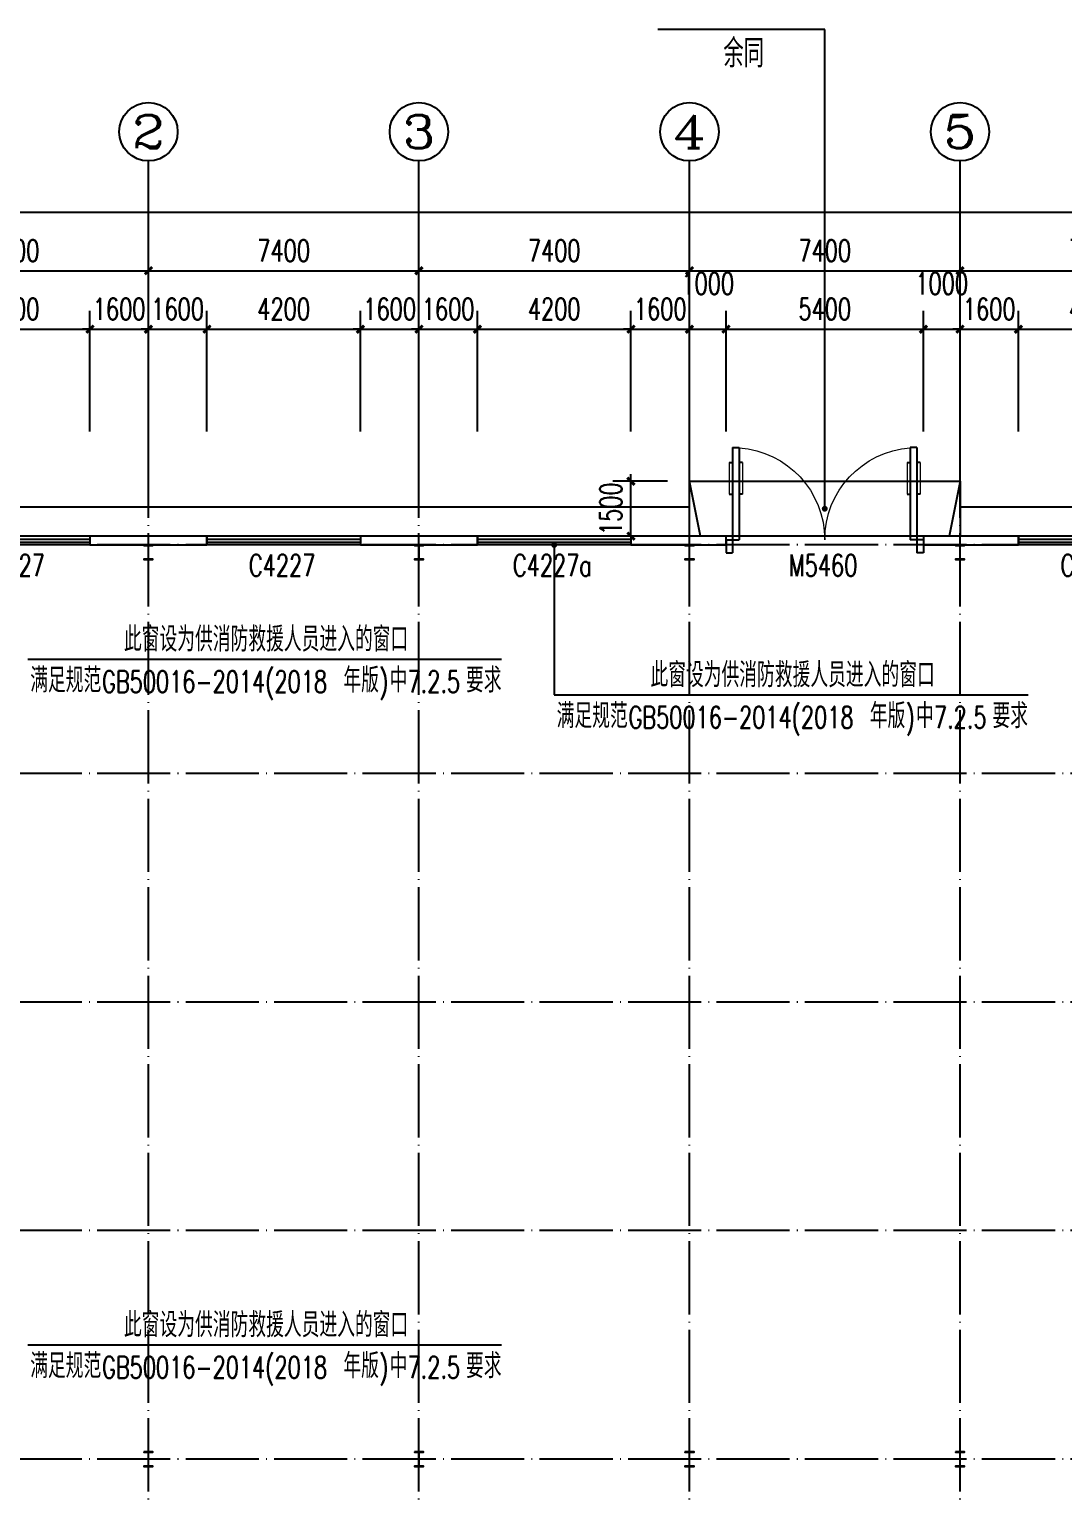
# Model space of a CAD drawing. Extents: x 13898408 to 14113608, y -853943 to -68012.
# Drawn here: x 13920751 to 13949016, y -265668 to -225543 of the extents above; entities that cross this region are included whole.
import ezdxf
from ezdxf.enums import TextEntityAlignment as Align

# ---------------------------------------------------------------- set-up
doc = ezdxf.new("R2010")
doc.units = 0
doc.header["$LTSCALE"] = 1000
doc.header["$MEASUREMENT"] = 0
doc.linetypes.add('DOTE', pattern=[2.42, 2, -0.2, 0.02, -0.2])
for name, color, linetype in [('AXIS', 3, 'Continuous'), ('AXIS_TEXT', 7, 'Continuous'), ('COLUMN', 2, 'Continuous'), ('DIM_LEAD', 3, 'Continuous'), ('DOTE', 1, 'DOTE'), ('PUB_DIM', 3, 'Continuous'), ('PUB_TEXT', 7, 'Continuous'), ('WALL-PARAPET', 6, 'Continuous'), ('WINDOW', 4, 'Continuous'), ('WINDOW_TEXT', 7, 'Continuous')]:
    doc.layers.add(name, color=color, linetype=linetype)
doc.styles.add('_TCH_AXIS', font='COMPLEX', dxfattribs={"bigfont": 'GBCBIG'})
doc.styles.add('_TCH_DIM', font='SIMPLEX', dxfattribs={"bigfont": 'GBCBIG'})
doc.styles.add('_TCH_DIM_T3', font='SIMPLEX', dxfattribs={"width": 0.705882, "bigfont": 'GBCBIG'})
doc.styles.add('_TCH_WINDOW', font='SIMPLEX', dxfattribs={"height": 3.5, "bigfont": 'GBCBIG'})
doc.styles.add('COMPLEX', font='COMPLEX')
doc.dimstyles.new('_TCH_ARCH&&200', dxfattribs={"dimtxt": 595, "dimasz": 200, "dimexe": 500, "dimexo": 600, "dimgap": 252.5, "dimtad": 1, "dimdec": 0, "dimzin": 0, "dimdsep": 46, "dimtxsty": '_TCH_DIM_T3', "dimblk": 'ARCHTICK', "dimcen": 0.09, "dimclrt": 7, "dimazin": 2, "dimtfac": 1, "dimtdec": 0, "dimtix": 1, "dimtmove": 2, "dimatfit": 3, "dimfxl": 0, "dimtolj": 1, "dimtzin": 0, "dimarcsym": 0})

# ---------------------------------------------------------------- blocks, each defined once
blk = doc.blocks.new('A$C797E1D2B')
at = {"layer": 'COLUMN'}
h = blk.add_hatch(color=256, dxfattribs=at)
h.paths.add_polyline_path([(125, 400), (250, 400), (250, 388), (130, 388), (130, 200), (125, 200)])
h.paths.add_polyline_path([(0, 400), (125, 400), (125, 200), (120, 200), (120, 388), (0, 388)])
h.paths.add_polyline_path([(0, 12), (120, 12), (120, 200), (125, 200), (125, 0), (0, 0)])
h.paths.add_polyline_path([(125, 200), (130, 200), (130, 12), (250, 12), (250, 0), (125, 0)])
blk.add_lwpolyline([(250, 0), (250, 12), (130, 12), (130, 388), (250, 388), (250, 400), (0, 400), (0, 388), (120, 388), (120, 12), (0, 12), (0, 0)], close=True, dxfattribs=at)
blk = doc.blocks.new('_AXISO')
blk.add_circle((0, 0), 0.5)
at = {"layer": 'AXIS_TEXT', "style": 'COMPLEX', "width": 1.041667}
blk.add_attdef('A', text='', height=0.56, dxfattribs=at).set_placement((-0.25, -0.28), (0.25, -0.28), align=Align.FIT)
blk = doc.blocks.new('_ArchTick')
at = {"color": 0, "linetype": 'ByBlock', "const_width": 0.4}
blk.add_lwpolyline([(-0.5, -0.5), (0.5, 0.5)], dxfattribs=at)
blk = doc.blocks.new('*D99')
at = {"layer": 'AXIS', "color": 0, "lineweight": -2}
for p, q in [((13916368, -236543), (13916368, -230043)), ((14079648, -236543), (14079648, -230043)), ((13916368, -230543), (14079648, -230543))]:
    blk.add_line(p, q, dxfattribs=at)
at = {"layer": 'Defpoints', "color": 0}
for p in [(14079648, -230543), (13916368, -237143), (14079648, -237143)]:
    blk.add_point(p, dxfattribs=at)
at = {"layer": 'AXIS', "color": 0, "lineweight": -2, "xscale": 200, "yscale": 200, "zscale": 200, "rotation": 180}
blk.add_blockref('_ArchTick', (13916368, -230543), dxfattribs=at)
at = {"layer": 'AXIS', "color": 0, "lineweight": -2, "xscale": 200, "yscale": 200, "zscale": 200}
blk.add_blockref('_ArchTick', (14079648, -230543), dxfattribs=at)
at = {"layer": 'AXIS', "color": 7, "insert": (13998008, -229993), "char_height": 595, "attachment_point": 5, "style": '_TCH_DIM_T3'}
blk.add_mtext('\\A1;163280', dxfattribs=at)
blk = doc.blocks.new('*D101')
at = {"layer": 'AXIS', "color": 0, "lineweight": -2}
for p, q in [((13916608, -236543), (13916608, -231643)), ((13924008, -236543), (13924008, -231643)), ((13916608, -232143), (13924008, -232143))]:
    blk.add_line(p, q, dxfattribs=at)
at = {"layer": 'Defpoints', "color": 0}
for p in [(13924008, -232143), (13916608, -237143), (13924008, -237143)]:
    blk.add_point(p, dxfattribs=at)
at = {"layer": 'AXIS', "color": 0, "lineweight": -2, "xscale": 200, "yscale": 200, "zscale": 200, "rotation": 180}
blk.add_blockref('_ArchTick', (13916608, -232143), dxfattribs=at)
at = {"layer": 'AXIS', "color": 0, "lineweight": -2, "xscale": 200, "yscale": 200, "zscale": 200}
blk.add_blockref('_ArchTick', (13924008, -232143), dxfattribs=at)
at = {"layer": 'AXIS', "color": 7, "insert": (13920308, -231593), "char_height": 595, "attachment_point": 5, "style": '_TCH_DIM_T3'}
blk.add_mtext('\\A1;7400', dxfattribs=at)
blk = doc.blocks.new('*D102')
at = {"layer": 'AXIS', "color": 0, "lineweight": -2}
for p, q in [((13924008, -236543), (13924008, -231643)), ((13931408, -236543), (13931408, -231643)), ((13924008, -232143), (13931408, -232143))]:
    blk.add_line(p, q, dxfattribs=at)
at = {"layer": 'Defpoints', "color": 0}
for p in [(13931408, -232143), (13924008, -237143), (13931408, -237143)]:
    blk.add_point(p, dxfattribs=at)
at = {"layer": 'AXIS', "color": 0, "lineweight": -2, "xscale": 200, "yscale": 200, "zscale": 200, "rotation": 180}
blk.add_blockref('_ArchTick', (13924008, -232143), dxfattribs=at)
at = {"layer": 'AXIS', "color": 0, "lineweight": -2, "xscale": 200, "yscale": 200, "zscale": 200}
blk.add_blockref('_ArchTick', (13931408, -232143), dxfattribs=at)
at = {"layer": 'AXIS', "color": 7, "insert": (13927708, -231593), "char_height": 595, "attachment_point": 5, "style": '_TCH_DIM_T3'}
blk.add_mtext('\\A1;7400', dxfattribs=at)
blk = doc.blocks.new('*D103')
at = {"layer": 'AXIS', "color": 0, "lineweight": -2}
for p, q in [((13931408, -236543), (13931408, -231643)), ((13938808, -236543), (13938808, -231643)), ((13931408, -232143), (13938808, -232143))]:
    blk.add_line(p, q, dxfattribs=at)
at = {"layer": 'Defpoints', "color": 0}
for p in [(13938808, -232143), (13931408, -237143), (13938808, -237143)]:
    blk.add_point(p, dxfattribs=at)
at = {"layer": 'AXIS', "color": 0, "lineweight": -2, "xscale": 200, "yscale": 200, "zscale": 200, "rotation": 180}
blk.add_blockref('_ArchTick', (13931408, -232143), dxfattribs=at)
at = {"layer": 'AXIS', "color": 0, "lineweight": -2, "xscale": 200, "yscale": 200, "zscale": 200}
blk.add_blockref('_ArchTick', (13938808, -232143), dxfattribs=at)
at = {"layer": 'AXIS', "color": 7, "insert": (13935108, -231593), "char_height": 595, "attachment_point": 5, "style": '_TCH_DIM_T3'}
blk.add_mtext('\\A1;7400', dxfattribs=at)
blk = doc.blocks.new('*D104')
at = {"layer": 'AXIS', "color": 0, "lineweight": -2}
for p, q in [((13938808, -236543), (13938808, -231643)), ((13946208, -236543), (13946208, -231643)), ((13938808, -232143), (13946208, -232143))]:
    blk.add_line(p, q, dxfattribs=at)
at = {"layer": 'Defpoints', "color": 0}
for p in [(13946208, -232143), (13938808, -237143), (13946208, -237143)]:
    blk.add_point(p, dxfattribs=at)
at = {"layer": 'AXIS', "color": 0, "lineweight": -2, "xscale": 200, "yscale": 200, "zscale": 200, "rotation": 180}
blk.add_blockref('_ArchTick', (13938808, -232143), dxfattribs=at)
at = {"layer": 'AXIS', "color": 0, "lineweight": -2, "xscale": 200, "yscale": 200, "zscale": 200}
blk.add_blockref('_ArchTick', (13946208, -232143), dxfattribs=at)
at = {"layer": 'AXIS', "color": 7, "insert": (13942508, -231593), "char_height": 595, "attachment_point": 5, "style": '_TCH_DIM_T3'}
blk.add_mtext('\\A1;7400', dxfattribs=at)
blk = doc.blocks.new('*D105')
at = {"layer": 'AXIS', "color": 0, "lineweight": -2}
for p, q in [((13946208, -236543), (13946208, -231643)), ((13953608, -236543), (13953608, -231643)), ((13946208, -232143), (13953608, -232143))]:
    blk.add_line(p, q, dxfattribs=at)
at = {"layer": 'Defpoints', "color": 0}
for p in [(13953608, -232143), (13946208, -237143), (13953608, -237143)]:
    blk.add_point(p, dxfattribs=at)
at = {"layer": 'AXIS', "color": 0, "lineweight": -2, "xscale": 200, "yscale": 200, "zscale": 200, "rotation": 180}
blk.add_blockref('_ArchTick', (13946208, -232143), dxfattribs=at)
at = {"layer": 'AXIS', "color": 0, "lineweight": -2, "xscale": 200, "yscale": 200, "zscale": 200}
blk.add_blockref('_ArchTick', (13953608, -232143), dxfattribs=at)
at = {"layer": 'AXIS', "color": 7, "insert": (13949908, -231593), "char_height": 595, "attachment_point": 5, "style": '_TCH_DIM_T3'}
blk.add_mtext('\\A1;7400', dxfattribs=at)
blk = doc.blocks.new('$DorLib2D$00000011')
for p, q in [((-0.4667, 0.4709), (-0.4667, -0.0625)), ((-0.4667, 0.4709), (-0.4333, 0.4709)), ((-0.4333, 0.4709), (-0.4333, 0.0042)), ((0.4333, 0.4709), (0.4333, 0.0042)), ((0.4667, 0.4709), (0.4333, 0.4709)), ((0.4667, 0.4709), (0.4667, -0.0625)), ((-0.4833, 0.3962), (-0.4667, 0.3962)), ((-0.4167, 0.3962), (-0.4333, 0.3962)), ((0.4167, 0.3962), (0.4333, 0.3962)), ((0.4833, 0.3962), (0.4667, 0.3962)), ((-0.4833, 0.2346), (-0.4667, 0.2346)), ((-0.4167, 0.2346), (-0.4333, 0.2346)), ((0.4167, 0.2346), (0.4333, 0.2346)), ((0.4833, 0.2346), (0.4667, 0.2346)), ((-0.5, 0.0042), (-0.4333, 0.0042)), ((-0.5, 0.0042), (-0.5, -0.0625)), ((0.5, 0.0042), (0.4333, 0.0042)), ((0.5, 0.0042), (0.5, -0.0625)), ((-0.5, -0.0625), (-0.4667, -0.0625)), ((0.5, -0.0625), (0.4667, -0.0625))]:
    blk.add_line(p, q)
at = {"lineweight": 13}
for p, q in [((-0.4833, 0.3962), (-0.4833, 0.2346)), ((-0.4167, 0.3962), (-0.4167, 0.2346)), ((0.4167, 0.3962), (0.4167, 0.2346)), ((0.4833, 0.3962), (0.4833, 0.2346))]:
    blk.add_line(p, q, dxfattribs=at)
for centre, start, end in [((-0.4667, 0.0042), 0, 85.90396), ((0.4667, 0.0042), 94.09604, 180)]:
    blk.add_arc(centre, 0.4667, start, end, dxfattribs=at)
blk = doc.blocks.new('$TCHSYS$WIN2D')
for p, q in [((-0.5, 0.5), (0.5, 0.5)), ((-0.5, 0.5), (-0.5, -0.5)), ((0.5, 0.5), (0.5, -0.5)), ((0.5, 0.1667), (-0.5, 0.1667)), ((0.5, -0.1667), (-0.5, -0.1667)), ((-0.5, -0.5), (0.5, -0.5))]:
    blk.add_line(p, q)
blk = doc.blocks.new('*D335')
at = {"layer": 'Defpoints', "color": 0}
for p in [(13937208, -237903), (13938808, -237903), (13938808, -239403)]:
    blk.add_point(p, dxfattribs=at)
at = {"layer": 'PUB_DIM', "color": 0, "lineweight": -2}
for p, q in [((13938208, -237903), (13936708, -237903)), ((13937208, -237903), (13937208, -237703)), ((13937208, -239403), (13937208, -237903)), ((13938208, -239403), (13936708, -239403)), ((13937208, -239403), (13937208, -239603))]:
    blk.add_line(p, q, dxfattribs=at)
at = {"layer": 'PUB_DIM', "color": 0, "lineweight": -2, "xscale": 200, "yscale": 200, "zscale": 200}
for p, rotation in [((13937208, -237903), 270), ((13937208, -239403), 90)]:
    blk.add_blockref('_ArchTick', p, dxfattribs=dict(at, rotation=rotation))
at = {"layer": 'PUB_DIM', "color": 7, "insert": (13936658, -238653), "char_height": 595, "attachment_point": 5, "rotation": 90, "style": '_TCH_DIM_T3'}
blk.add_mtext('\\A1;1500', dxfattribs=at)
blk = doc.blocks.new('*D442')
at = {"layer": 'Defpoints', "color": 0}
for p in [(13922408, -233743), (13918208, -237143), (13922408, -237143)]:
    blk.add_point(p, dxfattribs=at)
at = {"layer": 'PUB_DIM', "color": 0, "lineweight": -2}
for p, q in [((13918208, -236543), (13918208, -233243)), ((13922408, -236543), (13922408, -233243)), ((13918208, -233743), (13922408, -233743))]:
    blk.add_line(p, q, dxfattribs=at)
at = {"layer": 'PUB_DIM', "color": 0, "lineweight": -2, "xscale": 200, "yscale": 200, "zscale": 200, "rotation": 180}
blk.add_blockref('_ArchTick', (13918208, -233743), dxfattribs=at)
at = {"layer": 'PUB_DIM', "color": 0, "lineweight": -2, "xscale": 200, "yscale": 200, "zscale": 200}
blk.add_blockref('_ArchTick', (13922408, -233743), dxfattribs=at)
at = {"layer": 'PUB_DIM', "color": 7, "insert": (13920308, -233193), "char_height": 595, "attachment_point": 5, "style": '_TCH_DIM_T3'}
blk.add_mtext('\\A1;4200', dxfattribs=at)
blk = doc.blocks.new('*D443')
at = {"layer": 'Defpoints', "color": 0}
for p in [(13924008, -233743), (13922408, -237143), (13924008, -237143)]:
    blk.add_point(p, dxfattribs=at)
at = {"layer": 'PUB_DIM', "color": 0, "lineweight": -2}
for p, q in [((13922408, -236543), (13922408, -233243)), ((13924008, -236543), (13924008, -233243)), ((13922408, -233743), (13922208, -233743)), ((13922408, -233743), (13924008, -233743)), ((13924008, -233743), (13924208, -233743))]:
    blk.add_line(p, q, dxfattribs=at)
at = {"layer": 'PUB_DIM', "color": 0, "lineweight": -2, "xscale": 200, "yscale": 200, "zscale": 200}
blk.add_blockref('_ArchTick', (13922408, -233743), dxfattribs=at)
at = {"layer": 'PUB_DIM', "color": 0, "lineweight": -2, "xscale": 200, "yscale": 200, "zscale": 200, "rotation": 180}
blk.add_blockref('_ArchTick', (13924008, -233743), dxfattribs=at)
at = {"layer": 'PUB_DIM', "color": 7, "insert": (13923208, -233193), "char_height": 595, "attachment_point": 5, "style": '_TCH_DIM_T3'}
blk.add_mtext('\\A1;1600', dxfattribs=at)
blk = doc.blocks.new('*D444')
at = {"layer": 'Defpoints', "color": 0}
for p in [(13925608, -233743), (13924008, -237143), (13925608, -237143)]:
    blk.add_point(p, dxfattribs=at)
at = {"layer": 'PUB_DIM', "color": 0, "lineweight": -2}
for p, q in [((13924008, -236543), (13924008, -233243)), ((13925608, -236543), (13925608, -233243)), ((13924008, -233743), (13923808, -233743)), ((13924008, -233743), (13925608, -233743)), ((13925608, -233743), (13925808, -233743))]:
    blk.add_line(p, q, dxfattribs=at)
at = {"layer": 'PUB_DIM', "color": 0, "lineweight": -2, "xscale": 200, "yscale": 200, "zscale": 200}
blk.add_blockref('_ArchTick', (13924008, -233743), dxfattribs=at)
at = {"layer": 'PUB_DIM', "color": 0, "lineweight": -2, "xscale": 200, "yscale": 200, "zscale": 200, "rotation": 180}
blk.add_blockref('_ArchTick', (13925608, -233743), dxfattribs=at)
at = {"layer": 'PUB_DIM', "color": 7, "insert": (13924808, -233193), "char_height": 595, "attachment_point": 5, "style": '_TCH_DIM_T3'}
blk.add_mtext('\\A1;1600', dxfattribs=at)
blk = doc.blocks.new('*D445')
at = {"layer": 'Defpoints', "color": 0}
for p in [(13929808, -233743), (13925608, -237143), (13929808, -237143)]:
    blk.add_point(p, dxfattribs=at)
at = {"layer": 'PUB_DIM', "color": 0, "lineweight": -2}
for p, q in [((13925608, -236543), (13925608, -233243)), ((13929808, -236543), (13929808, -233243)), ((13925608, -233743), (13929808, -233743))]:
    blk.add_line(p, q, dxfattribs=at)
at = {"layer": 'PUB_DIM', "color": 0, "lineweight": -2, "xscale": 200, "yscale": 200, "zscale": 200, "rotation": 180}
blk.add_blockref('_ArchTick', (13925608, -233743), dxfattribs=at)
at = {"layer": 'PUB_DIM', "color": 0, "lineweight": -2, "xscale": 200, "yscale": 200, "zscale": 200}
blk.add_blockref('_ArchTick', (13929808, -233743), dxfattribs=at)
at = {"layer": 'PUB_DIM', "color": 7, "insert": (13927708, -233193), "char_height": 595, "attachment_point": 5, "style": '_TCH_DIM_T3'}
blk.add_mtext('\\A1;4200', dxfattribs=at)
blk = doc.blocks.new('*D446')
at = {"layer": 'Defpoints', "color": 0}
for p in [(13931408, -233743), (13929808, -237143), (13931408, -237143)]:
    blk.add_point(p, dxfattribs=at)
at = {"layer": 'PUB_DIM', "color": 0, "lineweight": -2}
for p, q in [((13929808, -236543), (13929808, -233243)), ((13931408, -236543), (13931408, -233243)), ((13929808, -233743), (13929608, -233743)), ((13929808, -233743), (13931408, -233743)), ((13931408, -233743), (13931608, -233743))]:
    blk.add_line(p, q, dxfattribs=at)
at = {"layer": 'PUB_DIM', "color": 0, "lineweight": -2, "xscale": 200, "yscale": 200, "zscale": 200}
blk.add_blockref('_ArchTick', (13929808, -233743), dxfattribs=at)
at = {"layer": 'PUB_DIM', "color": 0, "lineweight": -2, "xscale": 200, "yscale": 200, "zscale": 200, "rotation": 180}
blk.add_blockref('_ArchTick', (13931408, -233743), dxfattribs=at)
at = {"layer": 'PUB_DIM', "color": 7, "insert": (13930608, -233193), "char_height": 595, "attachment_point": 5, "style": '_TCH_DIM_T3'}
blk.add_mtext('\\A1;1600', dxfattribs=at)
blk = doc.blocks.new('*D447')
at = {"layer": 'Defpoints', "color": 0}
for p in [(13933008, -233743), (13931408, -237143), (13933008, -237143)]:
    blk.add_point(p, dxfattribs=at)
at = {"layer": 'PUB_DIM', "color": 0, "lineweight": -2}
for p, q in [((13931408, -236543), (13931408, -233243)), ((13933008, -236543), (13933008, -233243)), ((13931408, -233743), (13931208, -233743)), ((13931408, -233743), (13933008, -233743)), ((13933008, -233743), (13933208, -233743))]:
    blk.add_line(p, q, dxfattribs=at)
at = {"layer": 'PUB_DIM', "color": 0, "lineweight": -2, "xscale": 200, "yscale": 200, "zscale": 200}
blk.add_blockref('_ArchTick', (13931408, -233743), dxfattribs=at)
at = {"layer": 'PUB_DIM', "color": 0, "lineweight": -2, "xscale": 200, "yscale": 200, "zscale": 200, "rotation": 180}
blk.add_blockref('_ArchTick', (13933008, -233743), dxfattribs=at)
at = {"layer": 'PUB_DIM', "color": 7, "insert": (13932208, -233193), "char_height": 595, "attachment_point": 5, "style": '_TCH_DIM_T3'}
blk.add_mtext('\\A1;1600', dxfattribs=at)
blk = doc.blocks.new('*D448')
at = {"layer": 'Defpoints', "color": 0}
for p in [(13937208, -233743), (13933008, -237143), (13937208, -237143)]:
    blk.add_point(p, dxfattribs=at)
at = {"layer": 'PUB_DIM', "color": 0, "lineweight": -2}
for p, q in [((13933008, -236543), (13933008, -233243)), ((13937208, -236543), (13937208, -233243)), ((13933008, -233743), (13937208, -233743))]:
    blk.add_line(p, q, dxfattribs=at)
at = {"layer": 'PUB_DIM', "color": 0, "lineweight": -2, "xscale": 200, "yscale": 200, "zscale": 200, "rotation": 180}
blk.add_blockref('_ArchTick', (13933008, -233743), dxfattribs=at)
at = {"layer": 'PUB_DIM', "color": 0, "lineweight": -2, "xscale": 200, "yscale": 200, "zscale": 200}
blk.add_blockref('_ArchTick', (13937208, -233743), dxfattribs=at)
at = {"layer": 'PUB_DIM', "color": 7, "insert": (13935108, -233193), "char_height": 595, "attachment_point": 5, "style": '_TCH_DIM_T3'}
blk.add_mtext('\\A1;4200', dxfattribs=at)
blk = doc.blocks.new('*D449')
at = {"layer": 'Defpoints', "color": 0}
for p in [(13938808, -233743), (13937208, -237143), (13938808, -237143)]:
    blk.add_point(p, dxfattribs=at)
at = {"layer": 'PUB_DIM', "color": 0, "lineweight": -2}
for p, q in [((13937208, -236543), (13937208, -233243)), ((13938808, -236543), (13938808, -233243)), ((13937208, -233743), (13937008, -233743)), ((13937208, -233743), (13938808, -233743)), ((13938808, -233743), (13939008, -233743))]:
    blk.add_line(p, q, dxfattribs=at)
at = {"layer": 'PUB_DIM', "color": 0, "lineweight": -2, "xscale": 200, "yscale": 200, "zscale": 200}
blk.add_blockref('_ArchTick', (13937208, -233743), dxfattribs=at)
at = {"layer": 'PUB_DIM', "color": 0, "lineweight": -2, "xscale": 200, "yscale": 200, "zscale": 200, "rotation": 180}
blk.add_blockref('_ArchTick', (13938808, -233743), dxfattribs=at)
at = {"layer": 'PUB_DIM', "color": 7, "insert": (13938008, -233193), "char_height": 595, "attachment_point": 5, "style": '_TCH_DIM_T3'}
blk.add_mtext('\\A1;1600', dxfattribs=at)
blk = doc.blocks.new('*D450')
at = {"layer": 'Defpoints', "color": 0}
for p in [(13939808, -233743), (13938808, -237143), (13939808, -237143)]:
    blk.add_point(p, dxfattribs=at)
at = {"layer": 'PUB_DIM', "color": 0, "lineweight": -2}
for p, q in [((13938808, -236543), (13938808, -233243)), ((13939808, -236543), (13939808, -233243)), ((13938808, -233743), (13939808, -233743))]:
    blk.add_line(p, q, dxfattribs=at)
at = {"layer": 'PUB_DIM', "color": 0, "lineweight": -2, "xscale": 200, "yscale": 200, "zscale": 200, "rotation": 180}
blk.add_blockref('_ArchTick', (13938808, -233743), dxfattribs=at)
at = {"layer": 'PUB_DIM', "color": 0, "lineweight": -2, "xscale": 200, "yscale": 200, "zscale": 200}
blk.add_blockref('_ArchTick', (13939808, -233743), dxfattribs=at)
at = {"layer": 'PUB_DIM', "color": 7, "insert": (13939308, -232493), "char_height": 595, "attachment_point": 5, "style": '_TCH_DIM_T3'}
blk.add_mtext('\\A1;1000', dxfattribs=at)
blk = doc.blocks.new('*D451')
at = {"layer": 'Defpoints', "color": 0}
for p in [(13945208, -233743), (13939808, -237143), (13945208, -237143)]:
    blk.add_point(p, dxfattribs=at)
at = {"layer": 'PUB_DIM', "color": 0, "lineweight": -2}
for p, q in [((13939808, -236543), (13939808, -233243)), ((13945208, -236543), (13945208, -233243)), ((13939808, -233743), (13945208, -233743))]:
    blk.add_line(p, q, dxfattribs=at)
at = {"layer": 'PUB_DIM', "color": 0, "lineweight": -2, "xscale": 200, "yscale": 200, "zscale": 200, "rotation": 180}
blk.add_blockref('_ArchTick', (13939808, -233743), dxfattribs=at)
at = {"layer": 'PUB_DIM', "color": 0, "lineweight": -2, "xscale": 200, "yscale": 200, "zscale": 200}
blk.add_blockref('_ArchTick', (13945208, -233743), dxfattribs=at)
at = {"layer": 'PUB_DIM', "color": 7, "insert": (13942508, -233193), "char_height": 595, "attachment_point": 5, "style": '_TCH_DIM_T3'}
blk.add_mtext('\\A1;5400', dxfattribs=at)
blk = doc.blocks.new('*D452')
at = {"layer": 'Defpoints', "color": 0}
for p in [(13946208, -233743), (13945208, -237143), (13946208, -237143)]:
    blk.add_point(p, dxfattribs=at)
at = {"layer": 'PUB_DIM', "color": 0, "lineweight": -2}
for p, q in [((13945208, -236543), (13945208, -233243)), ((13946208, -236543), (13946208, -233243)), ((13945208, -233743), (13946208, -233743))]:
    blk.add_line(p, q, dxfattribs=at)
at = {"layer": 'PUB_DIM', "color": 0, "lineweight": -2, "xscale": 200, "yscale": 200, "zscale": 200, "rotation": 180}
blk.add_blockref('_ArchTick', (13945208, -233743), dxfattribs=at)
at = {"layer": 'PUB_DIM', "color": 0, "lineweight": -2, "xscale": 200, "yscale": 200, "zscale": 200}
blk.add_blockref('_ArchTick', (13946208, -233743), dxfattribs=at)
at = {"layer": 'PUB_DIM', "color": 7, "insert": (13945708, -232493), "char_height": 595, "attachment_point": 5, "style": '_TCH_DIM_T3'}
blk.add_mtext('\\A1;1000', dxfattribs=at)
blk = doc.blocks.new('*D453')
at = {"layer": 'Defpoints', "color": 0}
for p in [(13947808, -233743), (13946208, -237143), (13947808, -237143)]:
    blk.add_point(p, dxfattribs=at)
at = {"layer": 'PUB_DIM', "color": 0, "lineweight": -2}
for p, q in [((13946208, -236543), (13946208, -233243)), ((13947808, -236543), (13947808, -233243)), ((13946208, -233743), (13946008, -233743)), ((13946208, -233743), (13947808, -233743)), ((13947808, -233743), (13948008, -233743))]:
    blk.add_line(p, q, dxfattribs=at)
at = {"layer": 'PUB_DIM', "color": 0, "lineweight": -2, "xscale": 200, "yscale": 200, "zscale": 200}
blk.add_blockref('_ArchTick', (13946208, -233743), dxfattribs=at)
at = {"layer": 'PUB_DIM', "color": 0, "lineweight": -2, "xscale": 200, "yscale": 200, "zscale": 200, "rotation": 180}
blk.add_blockref('_ArchTick', (13947808, -233743), dxfattribs=at)
at = {"layer": 'PUB_DIM', "color": 7, "insert": (13947008, -233193), "char_height": 595, "attachment_point": 5, "style": '_TCH_DIM_T3'}
blk.add_mtext('\\A1;1600', dxfattribs=at)
blk = doc.blocks.new('*D454')
at = {"layer": 'Defpoints', "color": 0}
for p in [(13952008, -233743), (13947808, -237143), (13952008, -237143)]:
    blk.add_point(p, dxfattribs=at)
at = {"layer": 'PUB_DIM', "color": 0, "lineweight": -2}
for p, q in [((13947808, -236543), (13947808, -233243)), ((13952008, -236543), (13952008, -233243)), ((13947808, -233743), (13952008, -233743))]:
    blk.add_line(p, q, dxfattribs=at)
at = {"layer": 'PUB_DIM', "color": 0, "lineweight": -2, "xscale": 200, "yscale": 200, "zscale": 200, "rotation": 180}
blk.add_blockref('_ArchTick', (13947808, -233743), dxfattribs=at)
at = {"layer": 'PUB_DIM', "color": 0, "lineweight": -2, "xscale": 200, "yscale": 200, "zscale": 200}
blk.add_blockref('_ArchTick', (13952008, -233743), dxfattribs=at)
at = {"layer": 'PUB_DIM', "color": 7, "insert": (13949908, -233193), "char_height": 595, "attachment_point": 5, "style": '_TCH_DIM_T3'}
blk.add_mtext('\\A1;4200', dxfattribs=at)

msp = doc.modelspace()

# ---------------------------------------------------------------- linework, layer by layer
at = {"ltscale": 0.5}
for p, q in [((13939108, -239403.1), (13938808, -237903.1)), ((13946208, -237903.1), (13945908, -239403.1))]:
    msp.add_line(p, q, dxfattribs=at)
for points in [[(13938808, -239403.1), (13938808, -237903.1), (13946208, -237903.1), (13946208, -239403.1)], [(13915568, -252143.1), (13915568, -238603.1), (13938808, -238603.1)], [(13946208, -238603.1), (13990608, -238603.1)]]:
    msp.add_lwpolyline(points, dxfattribs=at)
at = {"layer": 'AXIS'}
for p, q in [((13924008, -237143.1), (13924008, -229143.1)), ((13931408, -237143.1), (13931408, -229143.1)), ((13938808, -237143.1), (13938808, -229143.1)), ((13946208, -237143.1), (13946208, -229143.1))]:
    msp.add_line(p, q, dxfattribs=at)
at = {"layer": 'DIM_LEAD'}
for p, q in [((13942508, -225543.1), (13937941.2, -225543.1)), ((13942508, -238653.1), (13942508, -225543.1)), ((13935108, -239643.1), (13935108, -243743.1)), ((13920708, -242768.1), (13933669.7, -242768.1)), ((13935108, -243743.1), (13948069.7, -243743.1)), ((13920708, -261518.1), (13933669.7, -261518.1))]:
    msp.add_line(p, q, dxfattribs=at)
at = {"layer": 'DIM_LEAD', "const_width": 80}
for points in [[(13942508, -238693.1, 1), (13942508, -238613.1, 1)], [(13935108, -239603.1, 1), (13935108, -239683.1, 1)]]:
    msp.add_lwpolyline(points, format="xyb", close=True, dxfattribs=at)
at = {"layer": 'DOTE'}
for p, q in [((13924008, -292143.1), (13924008, -237143.1)), ((13931408, -292143.1), (13931408, -237143.1)), ((13938808, -292143.1), (13938808, -237143.1)), ((13946208, -292143.1), (13946208, -237143.1)), ((14081908, -239643.1), (13914108, -239643.1)), ((14081908, -245893.1), (13914108, -245893.1)), ((14081908, -252143.1), (13914108, -252143.1)), ((14081908, -258393.1), (13914108, -258393.1)), ((14081908, -264643.1), (13914108, -264643.1))]:
    msp.add_line(p, q, dxfattribs=at)
at = {"layer": 'WALL-PARAPET'}
for p, q in [((13925608, -239403.1), (13922408, -239403.1)), ((13922408, -239403.1), (13922408, -239643.1)), ((13925608, -239643.1), (13925608, -239403.1)), ((13933008, -239403.1), (13929808, -239403.1)), ((13929808, -239403.1), (13929808, -239643.1)), ((13933008, -239643.1), (13933008, -239403.1)), ((13939808, -239403.1), (13937208, -239403.1)), ((13937208, -239403.1), (13937208, -239643.1)), ((13939808, -239643.1), (13939808, -239403.1)), ((13947808, -239403.1), (13945208, -239403.1)), ((13945208, -239403.1), (13945208, -239643.1)), ((13947808, -239643.1), (13947808, -239403.1)), ((13922408, -239643.1), (13925608, -239643.1)), ((13929808, -239643.1), (13933008, -239643.1)), ((13937208, -239643.1), (13939808, -239643.1)), ((13945208, -239643.1), (13947808, -239643.1))]:
    msp.add_line(p, q, dxfattribs=at)
at = {"layer": 'WINDOW'}
msp.add_line((13945208, -239403.1), (13939808, -239403.1), dxfattribs=at)

# ---------------------------------------------------------------- block references
at = {"rotation": 180}
for p in [(13924133, -239643.1), (13931533, -239643.1), (13938933, -239643.1), (13946333, -239643.1), (13924133, -264443.1), (13931533, -264443.1), (13938933, -264443.1), (13946333, -264443.1)]:
    msp.add_blockref('A$C797E1D2B', p, dxfattribs=at)
at = {"layer": 'AXIS'}
ref = msp.add_blockref('_AXISO', (13924008, -228343.1), dxfattribs=dict(at, xscale=1600, yscale=1600, zscale=1600))
ref.add_attrib('A', '2', dxfattribs={"layer": 'AXIS_TEXT', "ltscale": 0.5, "height": 905.1, "style": '_TCH_AXIS', "width": 1.5}).set_placement((13923555.4, -228795.6), (13924460.5, -228795.6), align=Align.FIT)
ref = msp.add_blockref('_AXISO', (13931408, -228343.1), dxfattribs=dict(at, xscale=1600, yscale=1600, zscale=1600))
ref.add_attrib('A', '3', dxfattribs={"layer": 'AXIS_TEXT', "ltscale": 0.5, "height": 905.1, "style": '_TCH_AXIS', "width": 1.5}).set_placement((13930955.4, -228795.6), (13931860.5, -228795.6), align=Align.FIT)
ref = msp.add_blockref('_AXISO', (13938808, -228343.1), dxfattribs=dict(at, xscale=1600, yscale=1600, zscale=1600))
ref.add_attrib('A', '4', dxfattribs={"layer": 'AXIS_TEXT', "ltscale": 0.5, "height": 905.1, "style": '_TCH_AXIS', "width": 1.3125}).set_placement((13938355.4, -228795.6), (13939260.5, -228795.6), align=Align.FIT)
ref = msp.add_blockref('_AXISO', (13946208, -228343.1), dxfattribs=dict(at, xscale=1600, yscale=1600, zscale=1600))
ref.add_attrib('A', '5', dxfattribs={"layer": 'AXIS_TEXT', "ltscale": 0.5, "height": 905.1, "style": '_TCH_AXIS', "width": 1.5}).set_placement((13945755.4, -228795.6), (13946660.5, -228795.6), align=Align.FIT)
at = {"layer": 'WINDOW'}
ref = msp.add_blockref('$DorLib2D$00000011', (13942508, -239523.1), dxfattribs=dict(at, xscale=5400, yscale=-5400, zscale=5400, rotation=180))
ref.add_attrib('A', 'M5460', (13941528, -240500.4), dxfattribs={"layer": 'WINDOW_TEXT', "ltscale": 0.5, "height": 595, "style": '_TCH_WINDOW', "width": 0.705882})
ref = msp.add_blockref('$TCHSYS$WIN2D', (13920308, -239523.1), dxfattribs=dict(at, xscale=4200, yscale=-240, zscale=4200, rotation=180))
ref.add_attrib('A', 'C4227', (13919358, -240500.4), dxfattribs={"layer": 'WINDOW_TEXT', "ltscale": 0.5, "height": 595, "style": '_TCH_WINDOW', "width": 0.705882})
ref = msp.add_blockref('$TCHSYS$WIN2D', (13927708, -239523.1), dxfattribs=dict(at, xscale=4200, yscale=-240, zscale=4200, rotation=180))
ref.add_attrib('A', 'C4227', (13926758, -240500.4), dxfattribs={"layer": 'WINDOW_TEXT', "ltscale": 0.5, "height": 595, "style": '_TCH_WINDOW', "width": 0.705882})
ref = msp.add_blockref('$TCHSYS$WIN2D', (13935108, -239523.1), dxfattribs=dict(at, xscale=4200, yscale=-240, zscale=4200, rotation=180))
ref.add_attrib('A', 'C4227a', (13933978, -240500.4), dxfattribs={"layer": 'WINDOW_TEXT', "ltscale": 0.5, "height": 595, "style": '_TCH_WINDOW', "width": 0.705882})
ref = msp.add_blockref('$TCHSYS$WIN2D', (13949908, -239523.1), dxfattribs=dict(at, xscale=4200, yscale=-240, zscale=4200, rotation=180))
ref.add_attrib('A', 'C4227', (13948958, -240500.4), dxfattribs={"layer": 'WINDOW_TEXT', "ltscale": 0.5, "height": 595, "style": '_TCH_WINDOW', "width": 0.705882})

# ---------------------------------------------------------------- texts
at = {"layer": 'PUB_TEXT', "style": '_TCH_DIM'}
for s, height, p in [('余同', 771.63, (13939735.2, -226583.1)), ('此窗设为供消防救援人员进入的窗口', 675.177, (13923338.9, -242558.1)), ('满足规范', 675.18, (13920774.4, -243678.1)), ('年版', 675.18, (13929340.3, -243678.1)), ('中', 675.2, (13930603.3, -243678.1)), ('要求', 675.18, (13932694.8, -243678.1)), ('此窗设为供消防救援人员进入的窗口', 675.177, (13937738.9, -243533.1)), ('满足规范', 675.18, (13935174.4, -244653.1)), ('年版', 675.18, (13943740.3, -244653.1)), ('中', 675.2, (13945003.3, -244653.1)), ('要求', 675.18, (13947094.8, -244653.1)), ('此窗设为供消防救援人员进入的窗口', 675.177, (13923338.9, -261308.1)), ('满足规范', 675.18, (13920774.4, -262428.1)), ('年版', 675.18, (13929340.3, -262428.1)), ('中', 675.2, (13930603.3, -262428.1)), ('要求', 675.18, (13932694.8, -262428.1))]:
    msp.add_text(s, height=height, dxfattribs=at).set_placement(p)
at = {"layer": 'PUB_TEXT', "style": '_TCH_DIM', "width": 0.705882}
for s, p in [('GB50016-2014(2018', (13922740.3, -243678.1)), (')', (13930323.3, -243678.1)), ('7.2.5', (13931094.8, -243678.1)), ('GB50016-2014(2018', (13937140.3, -244653.1)), (')', (13944723.3, -244653.1)), ('7.2.5', (13945494.8, -244653.1)), ('GB50016-2014(2018', (13922740.3, -262428.1)), (')', (13930323.3, -262428.1)), ('7.2.5', (13931094.8, -262428.1))]:
    msp.add_text(s, height=595, dxfattribs=at).set_placement(p)

# ---------------------------------------------------------------- dimensions: what is measured, and where the dimension line sits
at = {"layer": 'AXIS'}
for p1, p2, distance, text, picture, middle in [((13916368, -237143.1), (14079648, -237143.1), 6600, '163280', '*D99', (13998008, -229993.1)), ((13916608, -237143.1), (13924008, -237143.1), 5000, '7400', '*D101', (13920308, -231593.1)), ((13924008, -237143.1), (13931408, -237143.1), 5000, '7400', '*D102', (13927708, -231593.1)), ((13931408, -237143.1), (13938808, -237143.1), 5000, '7400', '*D103', (13935108, -231593.1)), ((13938808, -237143.1), (13946208, -237143.1), 5000, '7400', '*D104', (13942508, -231593.1)), ((13946208, -237143.1), (13953608, -237143.1), 5000, '7400', '*D105', (13949908, -231593.1))]:
    dim = msp.add_aligned_dim(p1=p1, p2=p2, distance=distance, text=text, dimstyle='_TCH_ARCH&&200', dxfattribs=at)
    dim.commit()
    dim.dimension.update_dxf_attribs({"geometry": picture, "text_midpoint": middle})
at = {"layer": 'PUB_DIM'}
for base, p1, p2, picture, middle in [((13939808, -233743.1), (13938808, -237143.1), (13939808, -237143.1), '*D450', (13939308, -232493.1)), ((13946208, -233743.1), (13945208, -237143.1), (13946208, -237143.1), '*D452', (13945708, -232493.1))]:
    dim = msp.add_linear_dim(base=base, p1=p1, p2=p2, angle=0, text='1000', dimstyle='_TCH_ARCH&&200', dxfattribs=at)
    dim.commit()
    dim.dimension.update_dxf_attribs({"geometry": picture, "text_midpoint": middle, "dimtype": 161})
for p1, p2, distance, text, picture, middle in [((13918208, -237143.1), (13922408, -237143.1), 3400, '4200', '*D442', (13920308, -233193.1)), ((13922408, -237143.1), (13924008, -237143.1), 3400, '1600', '*D443', (13923208, -233193.1)), ((13924008, -237143.1), (13925608, -237143.1), 3400, '1600', '*D444', (13924808, -233193.1)), ((13925608, -237143.1), (13929808, -237143.1), 3400, '4200', '*D445', (13927708, -233193.1)), ((13929808, -237143.1), (13931408, -237143.1), 3400, '1600', '*D446', (13930608, -233193.1)), ((13931408, -237143.1), (13933008, -237143.1), 3400, '1600', '*D447', (13932208, -233193.1)), ((13933008, -237143.1), (13937208, -237143.1), 3400, '4200', '*D448', (13935108, -233193.1)), ((13937208, -237143.1), (13938808, -237143.1), 3400, '1600', '*D449', (13938008, -233193.1)), ((13939808, -237143.1), (13945208, -237143.1), 3400, '5400', '*D451', (13942508, -233193.1)), ((13946208, -237143.1), (13947808, -237143.1), 3400, '1600', '*D453', (13947008, -233193.1)), ((13947808, -237143.1), (13952008, -237143.1), 3400, '4200', '*D454', (13949908, -233193.1)), ((13938808, -239403.1), (13938808, -237903.1), 1600, '1500', '*D335', (13936658, -238653.1))]:
    dim = msp.add_aligned_dim(p1=p1, p2=p2, distance=distance, text=text, dimstyle='_TCH_ARCH&&200', dxfattribs=at)
    dim.commit()
    dim.dimension.update_dxf_attribs({"geometry": picture, "text_midpoint": middle})

doc.saveas('drawing.dxf')
